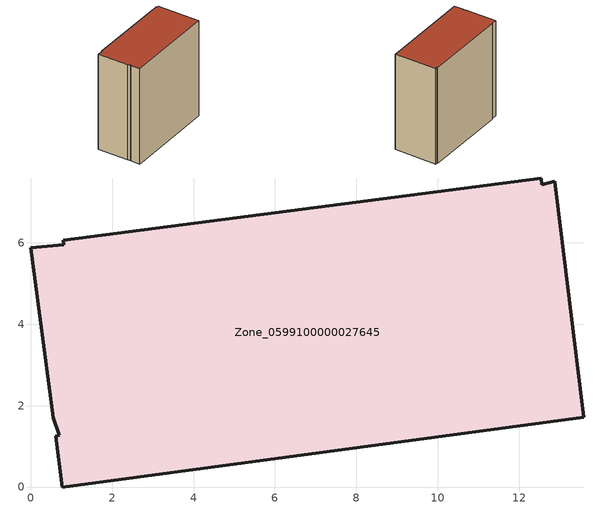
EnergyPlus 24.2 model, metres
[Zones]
Zone_0599100000027645
 floor ground (C_G): 0.78,0 0.61,1.24 0.7,1.28 0.55,1.7 0,5.88 0.81,5.95 0.8,6.06 12.54,7.59 12.56,7.43 12.88,7.51 13.59,1.72 z0
 wall outside (C_F): 0.81,5.95 0,5.88 0.55,1.7 0.7,1.28 0.61,1.24 0.78,0 13.59,1.72 12.88,7.51 12.56,7.43 12.54,7.59 0.8,6.06 0.81,5.95 z0:13.56
 roof outside (C_R): 12.88,7.51 12.56,7.43 12.54,7.59 0.8,6.06 0.81,5.95 0,5.88 0.55,1.7 0.7,1.28 0.61,1.24 0.78,0 13.59,1.72 z13.56
[BUILDING]
Pand.0599100000027645: North Axis=0; Terrain=City; Loads Convergence Tolerance Value=0.04; Temperature Convergence Tolerance Value=0.4; Solar Distribution=FullExterior; Maximum Number of Warmup Days=25; Minimum Number of Warmup Days=1
[Site:Location]
Rotterdam.The.Hague.AP_ZH_NLD Design_Conditions: Latitude=51.96; Longitude=4.45; Time Zone=1; Elevation=-4.5
[SITE:GROUNDTEMPERATURE:BUILDINGSURFACE]
18, 18, 18, 18, 18, 18, 18, 18, 18, 18, 18, 18
[MATERIAL] Thermal Absorptance=0.9; Solar Absorptance=0.7; Visible Absorptance=0.7
Name | Roughness | Thickness | Conductivity | Density | Specific Heat
G.TI.1946 | MediumSmooth | 0.15 | 1 | 540 | 1210
F.TI.1946 | Rough | 0.3 | 0.857143 | 1920 | 840
R.TI.1946 | MediumRough | 0.2 | 0.1 | 1500 | 1000
[CONSTRUCTION]
C_G: G.TI.1946
C_F: F.TI.1946
C_R: R.TI.1946
[ZONE]
Zone_0599100000027645: Type=1; Multiplier=1; Ceiling Height=Autocalculate; Volume=Autocalculate; Floor Area=autocalculate; Part of Total Floor Area=Yes
[ZONEINFILTRATION:DESIGNFLOWRATE]
Infil_Zone_0599100000027645: Zone or ZoneList or Space or SpaceList=Zone_0599100000027645; Schedule=AlwaysOn; Design Flow Rate Calculation Method=Flow/Area; Flow Rate per Floor Area=0.003; Constant Term Coefficient=1; Temperature Term Coefficient=0; Velocity Term Coefficient=0; Velocity Squared Term Coefficient=0
[HVACTEMPLATE:ZONE:IDEALLOADSAIRSYSTEM]
Zone_0599100000027645: Maximum Heating Supply Air Temperature=50; Minimum Cooling Supply Air Temperature=13; Maximum Heating Supply Air Humidity Ratio=0.0156; Minimum Cooling Supply Air Humidity Ratio=0.0077; Heating Limit=NoLimit; Cooling Limit=NoLimit; Dehumidification Control Type=ConstantSensibleHeatRatio; Cooling Sensible Heat Ratio=0.7; Dehumidification Setpoint=60; Humidification Control Type=None; Humidification Setpoint=30; Outdoor Air Method=None; Outdoor Air Flow Rate per Person=0.00944; Outdoor Air Flow Rate per Zone Floor Area=0; Outdoor Air Flow Rate per Zone=0; Demand Controlled Ventilation Type=None; Outdoor Air Economizer Type=NoEconomizer; Heat Recovery Type=None; Sensible Heat Recovery Effectiveness=0.7; Latent Heat Recovery Effectiveness=0.65
[ZONECONTROL:THERMOSTAT]
ThermostatControl_Zone_0599100000027645: Zone or ZoneList=Zone_0599100000027645; Control Type Schedule=DualSetpointControlType; Control 1=Thermostat_Zone_0599100000027645; Temperature Difference Between Cutout And Setpoint=0
[THERMOSTATSETPOINT:DUALSETPOINT]
Thermostat_Zone_0599100000027645: Heating Setpoint Temperature Schedule=HeatingSetpoint_Zone_0599100000027645; Cooling Setpoint Temperature Schedule=CoolingSetpoint_Zone_0599100000027645
[SCHEDULE:COMPACT]
HeatingSetpoint_Zone_0599100000027645: Through: 12/31, For: AllDays, Until: 24:00, 21
CoolingSetpoint_Zone_0599100000027645: Through: 12/31, For: AllDays, Until: 24:00, 24
DualSetpointControlType: Through: 12/31, For: AllDays, Until: 24:00, 4
AlwaysOn: Through: 12/31, For: AllDays, Until: 24:00, 1
